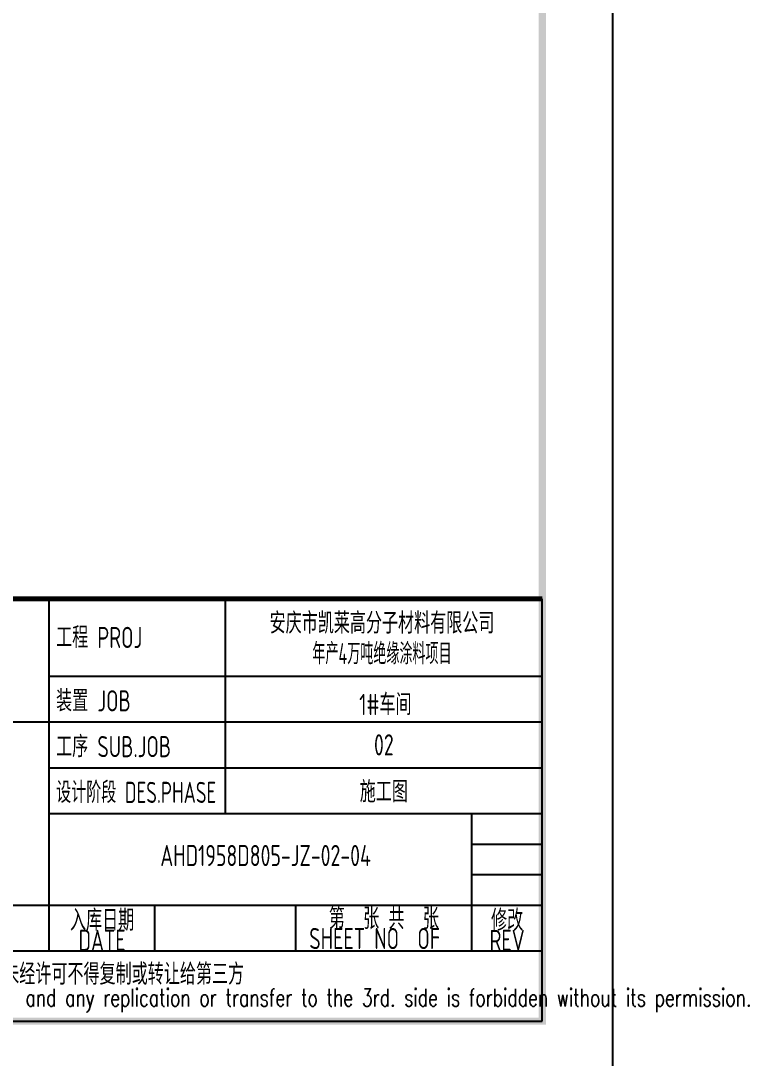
# Model space of a CAD drawing. Extents: x 4414382 to 4540065, y -615151 to -235742.
# Drawn here: x 4523657 to 4534000, y -548169 to -533438 of the extents above; entities that cross this region are included whole.
import ezdxf
from ezdxf.enums import TextEntityAlignment as Align

# ---------------------------------------------------------------- set-up
doc = ezdxf.new("R2010")
doc.units = 0
doc.header["$LTSCALE"] = 1000
doc.header["$MEASUREMENT"] = 0
doc.layers.get('0').update_dxf_attribs({"linetype": 'CONTINUOUS'})
doc.layers.add('PUB_TITLE', color=4, linetype='CONTINUOUS')
doc.styles.add('ECEC_TQ', font='txt_l.shx', dxfattribs={"bigfont": 'hztxt_l.shx'})
doc.styles.add('sceie', font='sceie.shx', dxfattribs={"bigfont": 'sceic.shx'})

msp = doc.modelspace()

# ---------------------------------------------------------------- linework, layer by layer
for p, q in [((4524062.2, -546644.2), (4524062.2, -541644.2)), ((4526562.2, -544694.2), (4526562.2, -541644.2)), ((4531062.2, -547644.2), (4531062.2, -541644.2)), ((4524062.2, -542744.2), (4531062.2, -542744.2)), ((4513062.2, -543394.2), (4524062.2, -543394.2)), ((4524062.2, -543394.2), (4531062.2, -543394.2)), ((4524062.2, -544044.2), (4531062.2, -544044.2)), ((4524062.2, -544694.2), (4531062.2, -544694.2)), ((4530062.2, -546644.2), (4530062.2, -544694.2)), ((4530062.2, -545127.5), (4531062.2, -545127.5)), ((4530062.2, -545560.8), (4531062.2, -545560.8)), ((4518562.2, -545994.2), (4531062.2, -545994.2)), ((4525562.2, -546644.2), (4525562.2, -545994.2)), ((4527562.2, -546644.2), (4527562.2, -545994.2)), ((4513062.2, -546644.2), (4531062.2, -546644.2)), ((4513062.2, -547644.2), (4531062.2, -547644.2))]:
    msp.add_line(p, q)
at = {"const_width": 70}
msp.add_lwpolyline([(4531062.2, -541644.2), (4513062.2, -541644.2)], dxfattribs=at)
at = {"layer": 'PUB_TITLE', "color": 4}
msp.add_lwpolyline([(4447962.2, -548644.2), (4532062.2, -548644.2), (4532062.2, -489244.2), (4447962.2, -489244.2)], close=True, dxfattribs=at)
at = {"layer": 'PUB_TITLE', "color": 4, "const_width": 100}
msp.add_lwpolyline([(4450462.2, -547644.2), (4531062.2, -547644.2), (4531062.2, -490244.2), (4450462.2, -490244.2)], close=True, dxfattribs=at)

# ---------------------------------------------------------------- texts
for s, height, style, width, p in [('安庆市凯莱高分子材料有限公司', 300, 'sceie', 0.8, (4528785.9, -541974)), ('年产4万吨绝缘涂料项目', 300, 'sceie', 0.65, (4528785.9, -542409)), ('1#车间', 300, 'sceie', 0.8, (4528833.7, -543130.2)), ('02', 300, 'sceie', 0.8, (4528812.2, -543719.2)), ('施工图', 300, 'sceie', 0.8, (4528812.2, -544369.2)), ('入库日期', 300, 'sceie', 0.8, (4524812.2, -546194.2)), ('第  张 共  张', 300, 'sceie', 0.8, (4528812.2, -546169.2)), ('修改', 300, 'sceie', 0.8, (4530562.2, -546194.2)), ('DATE', 300, 'sceie', 0.8, (4524812.2, -546494.2)), ('SHEET NO  OF  ', 300, 'sceie', 0.8, (4528812.2, -546469.2)), ('REV', 300, 'sceie', 0.8, (4530562.2, -546494.2)), ('本文件专有权属安徽华东化工医药工程有限责任公司所有,未经许可不得复制或转让给第三方', 300, 'sceie', 0.8, (4522233.3, -546993.1)), ('The proprietary right of this document belongs to Anhui Huadong Chemical And Medical Engineering  Co.,Ltd.  and any replication or transfer to the 3rd. side is forbidden without its permission. ', 250, 'ECEC_TQ', 0.72, (4522062.2, -547344.2))]:
    msp.add_text(s, height=height, dxfattribs=dict(style=style, width=width)).set_placement(p, align=Align.MIDDLE)
at = {"style": 'sceie'}
for s, width, p in [('工程 PROJ', 0.8, (4524159, -542344.2)), ('装置 JOB', 0.8, (4524159, -543244.2)), ('工序 SUB.JOB', 0.8, (4524159, -543894.2)), ('设计阶段 DES.PHASE', 0.75, (4524159, -544544.2))]:
    msp.add_text(s, height=300, dxfattribs=dict(at, width=width)).set_placement(p)
at = {"style": 'sceie', "width": 0.8}
msp.add_attdef('AHD1958D805-JZ-02-04', text='200320-02-040', height=300, dxfattribs=at).set_placement((4527133, -545290.4), align=Align.MIDDLE)

doc.saveas('drawing.dxf')
